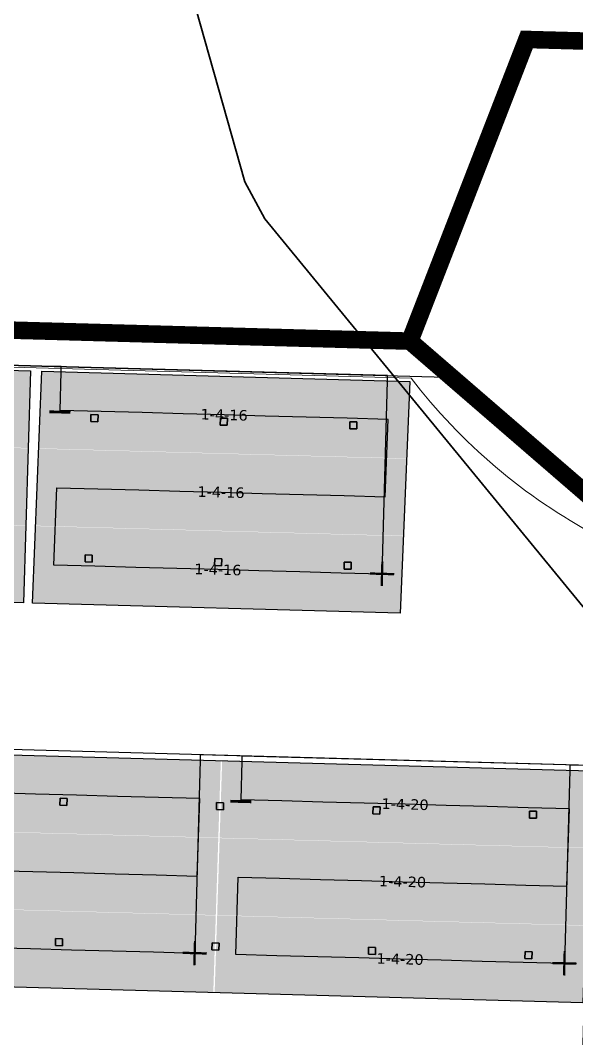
# Model space of a CAD drawing. Header units: metres. Extents: x 1477905 to 1478744, y 4202276 to 4202610.
# Drawn here: x 1478180.32 to 1478196.2, y 4202428.4 to 4202457.46 of the extents above; entities that cross this region are included whole.
import ezdxf

# ---------------------------------------------------------------- set-up
doc = ezdxf.new("R2010")
doc.units = ezdxf.units.M
doc.layers.add('Nouveau Terrain - CN - Courbes', color=22, linetype='Continuous', lineweight=0)
for name, color, linetype in [('PVcase AC Cables (Inverter - Transformer)', 181, 'Continuous'), ('PVcase Device Coloring', 7, 'Continuous'), ('PVcase Polarity Symbols', 7, 'Continuous'), ('PVcase Poles', 7, 'Continuous'), ('PVcase PV Area', 30, 'Continuous'), ('PVcase PV Modules (full frames)', 142, 'Continuous'), ('PVcase PV Modules (optimised)', 142, 'Continuous'), ('PVcase String Cables', 150, 'Continuous'), ('PVcase Stringing Numbers', 7, 'Continuous'), ('PVcase Strings', 92, 'Continuous'), ('PVcase Trenches', 7, 'Continuous')]:
    doc.layers.add(name, color=color, linetype=linetype)
doc.styles.get("Standard").update_dxf_attribs({"font": 'verdana.ttf'})
doc.styles.add('UBS-Style de texte', font='verdana.ttf')

# ---------------------------------------------------------------- blocks, each defined once
blk = doc.blocks.new('3P18@15DEG F FX ID2 PVBlock')
at = {"layer": 'PVcase PV Modules (optimised)', "color": 0}
blk.add_polyline3d([(0, 0, 1.773945735132677), (21.06698842950539, -0.5810537936249747, 1.773945735132684), (20.88445742833418, -7.198992669318526, 7.019385073192552e-15), (-0.182531001171211, -6.617938875693552, 0)], close=True, dxfattribs=at)
blk = doc.blocks.new('3P9@15DEG F FX ID2 PVBlock')
at = {"layer": 'PVcase PV Modules (optimised)', "color": 0}
blk.add_polyline3d([(0, 0, 1.773945735132677), (10.51400162759372, -0.2899892669678521, 1.773945735132681), (10.33147062642251, -6.907928142661405, 3.503197731902218e-15), (-0.182531001171211, -6.617938875693552, 0)], close=True, dxfattribs=at)

msp = doc.modelspace()

# ---------------------------------------------------------------- hatches: boundary and pattern name
at = {"layer": 'PVcase Device Coloring', "true_color": 0x18bf00, "transparency": 33554582}
for points in [[(1478164.234589987, 4202447.904231765), (1478164.169311366, 4202445.704816417), (1478180.545581897, 4202445.253138468), (1478180.610860518, 4202447.452553816)], [(1478180.932008514, 4202447.443696157), (1478180.843051509, 4202445.244933887), (1478191.344932883, 4202444.955278913), (1478191.433889888, 4202447.154041182)], [(1478165.341542984, 4202445.662821876), (1478165.276264363, 4202443.463406527), (1478180.480016715, 4202443.044068091), (1478180.545295336, 4202445.243483439)], [(1478180.842661004, 4202445.235281726), (1478180.753703999, 4202443.036519457), (1478191.255585372, 4202442.746864482), (1478191.344542378, 4202444.945626752)], [(1478148.649154173, 4202443.912340013), (1478148.583875552, 4202441.712924665), (1478180.414451533, 4202440.834997713), (1478180.479730154, 4202443.034413061)], [(1478180.753313494, 4202443.026867295), (1478180.664356489, 4202440.828105025), (1478191.166237862, 4202440.53845005), (1478191.255194867, 4202442.73721232)], [(1478169.434052908, 4202436.787105969), (1478169.362653668, 4202434.587859434), (1478185.971588536, 4202434.129764313), (1478186.042987776, 4202436.329010848)], [(1478186.081966485, 4202436.327935767), (1478186.010567245, 4202434.128689232), (1478196.522825236, 4202433.838748056), (1478196.594224476, 4202436.037994592)], [(1478170.544137785, 4202434.545609698), (1478170.472738544, 4202432.346363163), (1478185.899875866, 4202431.920863491), (1478185.971275107, 4202434.120110026)], [(1478186.010253816, 4202434.119034945), (1478185.938854575, 4202431.91978841), (1478196.451112566, 4202431.629847234), (1478196.522511807, 4202433.829093769)], [(1478154.065970292, 4202432.789219345), (1478153.994571052, 4202430.58997281), (1478185.828163196, 4202429.711962669), (1478185.899562437, 4202431.911209204)], [(1478185.938541146, 4202431.910134124), (1478185.867141905, 4202429.710887589), (1478196.379399896, 4202429.420946413), (1478196.450799137, 4202431.620192948)]]:
    msp.add_hatch(color=92, dxfattribs=at).paths.add_polyline_path(points, flags=0)

# ---------------------------------------------------------------- linework, layer by layer
at = {"layer": 'Nouveau Terrain - CN - Courbes', "linetype": 'Continuous', "lineweight": 35}
msp.add_polyline3d([(1478203.108119583, 4202432.523760058, 80), (1478187.299178634, 4202451.794067293, 80), (1478186.732489743, 4202452.846578029, 80), (1478184.198857431, 4202461.81150428, 80), (1478183.231672267, 4202466.794543876, 80), (1478184.762539703, 4202469.938080021, 80), (1478183.795084494, 4202470.362232351, 80), (1478184.08546053, 4202470.932923677, 80), (1478186.855677707, 4202474.612924905, 80), (1478188.505977233, 4202477.033726948, 80), (1478188.685806015, 4202478.217008417, 80), (1478188.349529321, 4202479.067860218, 80), (1478187.48351455, 4202479.443307981, 80), (1478182.973575548, 4202479.943297681, 80), (1478177.622489443, 4202480.146310759, 80)], dxfattribs=at)
at = {"layer": 'PVcase AC Cables (Inverter - Transformer)'}
for points in [[(1478201.196779384, 4202457.048865434, 78.27055897760276), (1478199.443453461, 4202456.891891065, 78.37379737851522), (1478197.690127538, 4202456.734916696, 78.4753642353592), (1478194.845997951, 4202456.812791032, 78.62514285357737), (1478194.023509712, 4202454.693078699, 78.74334406716599), (1478193.201021473, 4202452.573366364, 78.8699659947256), (1478192.378533235, 4202450.453654031, 78.99673851358546), (1478191.556044996, 4202448.333941698, 79.12622980436407), (1478193.660900123, 4202446.514867227, 79.09238819877842), (1478195.765755251, 4202444.695792756, 79.05725286485688), (1478197.870610378, 4202442.876718285, 79.01718567738308), (1478197.795627553, 4202440.145868633, 79.14611915244849), (1478197.720644729, 4202437.415018981, 79.2), (1478197.645661904, 4202434.684169331, 79.2), (1478197.57067908, 4202431.953319679, 79.2), (1478197.495696255, 4202429.222470027, 79.2), (1478197.420713431, 4202426.491620376, 79.2), (1478197.345730606, 4202423.760770724, 79.2), (1478197.270747781, 4202421.029921073, 79.2), (1478197.195764957, 4202418.299071422, 79.2), (1478197.120782132, 4202415.56822177, 79.2), (1478196.031156471, 4202415.598275003, 79.2095591143286), (1478196.031156471, 4202415.598275003, 82.82135230132319), (1478195.321906073, 4202415.617837013, 82.8334404731007)], [(1478201.196779384, 4202457.048865434, 78.27055897760276), (1478199.443453461, 4202456.891891065, 78.37379737851522), (1478197.690127538, 4202456.734916696, 78.4753642353592), (1478194.845997951, 4202456.812791032, 78.62514285357737), (1478194.023509712, 4202454.693078699, 78.74334406716599), (1478193.201021473, 4202452.573366364, 78.8699659947256), (1478192.378533235, 4202450.453654031, 78.99673851358546), (1478191.556044996, 4202448.333941698, 79.12622980436407), (1478193.660900123, 4202446.514867227, 79.09238819877842), (1478195.765755251, 4202444.695792756, 79.05725286485688), (1478197.870610378, 4202442.876718285, 79.01718567738308), (1478197.797790455, 4202440.224640802, 79.14229309950659), (1478197.724970533, 4202437.572563319, 79.2), (1478197.65215061, 4202434.920485837, 79.2), (1478197.579330687, 4202432.268408354, 79.2), (1478197.506510765, 4202429.616330871, 79.2), (1478197.433690842, 4202426.964253389, 79.2), (1478197.360870919, 4202424.312175907, 79.2), (1478197.288050997, 4202421.660098424, 79.2), (1478198.255823179, 4202421.633406063, 79.2), (1478198.255823179, 4202421.633406063, 82.87656608632109), (1478198.679374619, 4202421.621723986, 82.86298627838066)], [(1478197.690127538, 4202456.734916696, 78.4753642353592), (1478194.845997951, 4202456.812791032, 78.62514285357737), (1478194.010757135, 4202454.660212824, 78.7453364724599), (1478193.175516319, 4202452.507634616, 78.87363813360177), (1478192.340275503, 4202450.355056407, 79.002823784527), (1478191.505034687, 4202448.202478199, 79.1344928772913), (1478188.511932741, 4202448.285031681, 79.30425818947883), (1478185.518830796, 4202448.367585163, 79.4873300496912), (1478182.52572885, 4202448.450138644, 79.67040190989017), (1478179.532626905, 4202448.532692126, 79.85347377007427), (1478176.539524959, 4202448.615245608, 80.03290292501929), (1478173.546423014, 4202448.697799089, 80.15528362742658), (1478170.553321068, 4202448.780352571, 80.17261988926897), (1478167.560219123, 4202448.862906052, 80.17894044579265), (1478164.567117177, 4202448.945459533, 80.18369527991767), (1478161.574015232, 4202449.028013015, 80.19262320381672), (1478158.580913287, 4202449.110566497, 80.2), (1478155.587811341, 4202449.193119979, 80.19999999999999), (1478152.594709396, 4202449.27567346, 80.2), (1478149.60160745, 4202449.358226942, 80.24083528169075), (1478146.608505505, 4202449.440780424, 80.34892747394217)], [(1478197.690127538, 4202456.734916696, 78.4753642353592), (1478194.845997951, 4202456.812791032, 78.62514285357737), (1478194.010757135, 4202454.660212824, 78.7453364724599), (1478193.175516319, 4202452.507634616, 78.87363813360177), (1478192.340275503, 4202450.355056407, 79.002823784527), (1478191.505034687, 4202448.202478199, 79.1344928772913), (1478188.511932741, 4202448.285031681, 79.30425818947883), (1478185.518830796, 4202448.367585163, 79.4873300496912), (1478182.52572885, 4202448.450138644, 79.67040190989017), (1478179.532626905, 4202448.532692126, 79.85347377007427), (1478176.539524959, 4202448.615245608, 80.03290292501929), (1478173.546423014, 4202448.697799089, 80.15528362742658), (1478170.553321068, 4202448.780352571, 80.17261988926897), (1478167.560219123, 4202448.862906052, 80.17894044579265), (1478164.567117177, 4202448.945459533, 80.18369527991767), (1478161.574015232, 4202449.028013015, 80.19262320381672), (1478158.580913287, 4202449.110566497, 80.2), (1478155.587811341, 4202449.193119979, 80.19999999999999), (1478152.594709396, 4202449.27567346, 80.2), (1478149.60160745, 4202449.358226942, 80.24083528169075), (1478146.608505505, 4202449.440780424, 80.34892747394217)], [(1478197.690127538, 4202456.734916697, 78.47536423532087), (1478194.845997951, 4202456.812791033, 78.6251428535516), (1478194.010757135, 4202454.660212824, 78.7453364724599), (1478193.175516319, 4202452.507634616, 78.8736381335699), (1478192.340275503, 4202450.355056409, 79.00282378444892), (1478191.505034687, 4202448.2024782, 79.13449287725155), (1478188.511932741, 4202448.285031682, 79.30425818943101), (1478185.518830796, 4202448.367585164, 79.48733004964338), (1478182.52572885, 4202448.450138645, 79.67040190984237), (1478179.532626905, 4202448.532692127, 79.85347377002645), (1478176.539524959, 4202448.615245609, 80.03290292502005), (1478173.546423014, 4202448.69779909, 80.15528362742735), (1478170.553321068, 4202448.780352572, 80.17261988928833), (1478167.560219123, 4202448.862906054, 80.17894044582918), (1478164.567117177, 4202448.945459534, 80.18369527993595), (1478161.574015232, 4202449.028013016, 80.19262320383352), (1478158.580913287, 4202449.110566498, 80.2), (1478155.587811341, 4202449.193119979, 80.2), (1478152.594709396, 4202449.275673461, 80.2), (1478149.60160745, 4202449.358226943, 80.2408352817059), (1478146.608505505, 4202449.440780425, 80.34892747397004)], [(1478197.690127538, 4202456.734916696, 78.4753642353592), (1478194.845997951, 4202456.812791032, 78.62514285357737), (1478194.010757135, 4202454.660212824, 78.7453364724599), (1478193.175516319, 4202452.507634616, 78.87363813360177), (1478192.340275503, 4202450.355056407, 79.002823784527), (1478191.505034687, 4202448.202478199, 79.1344928772913), (1478188.539489099, 4202448.284271643, 79.30257271606656), (1478185.573943512, 4202448.366065085, 79.48395910288511), (1478182.608397924, 4202448.447858528, 79.66534548967174), (1478179.642852337, 4202448.529651971, 79.8467318764774), (1478176.67730675, 4202448.611445414, 80.02726936070921), (1478173.711761162, 4202448.693238857, 80.14852335026242), (1478170.746215575, 4202448.7750323, 80.1722948715051), (1478167.780669987, 4202448.856825743, 80.17859023812497), (1478164.8151244, 4202448.938619185, 80.18330129627775), (1478161.849578813, 4202449.020412629, 80.1914379215733), (1478158.884033225, 4202449.102206072, 80.20000000000002), (1478155.918487638, 4202449.183999514, 80.2), (1478152.952942051, 4202449.265792958, 80.2), (1478149.987396463, 4202449.3475864, 80.22567129045248), (1478147.021850876, 4202449.429379843, 80.34075183921465)], [(1478197.690127538, 4202456.734916696, 78.4753642353592), (1478194.845997951, 4202456.812791032, 78.62514285357737), (1478194.010757135, 4202454.660212824, 78.7453364724599), (1478193.175516319, 4202452.507634616, 78.87363813360177), (1478192.340275503, 4202450.355056407, 79.002823784527), (1478191.505034687, 4202448.202478199, 79.1344928772913), (1478188.570234703, 4202448.28342364, 79.3006921737475), (1478185.63543472, 4202448.364369081, 79.48019801816572), (1478182.700634737, 4202448.445314522, 79.65970386263318), (1478179.765834754, 4202448.526259962, 79.83920970708726), (1478176.831034771, 4202448.607205403, 80.01871555155076), (1478173.896234788, 4202448.688150845, 80.14098066970473), (1478170.961434804, 4202448.769096285, 80.17193223769601), (1478168.026634821, 4202448.850041726, 80.17819949900722), (1478165.091834838, 4202448.930987166, 80.182861714777), (1478162.157034855, 4202449.011932608, 80.19011546020747), (1478159.222234872, 4202449.092878048, 80.2), (1478156.287434889, 4202449.173823489, 80.2), (1478153.352634905, 4202449.25476893, 80.20000000000002), (1478150.417834922, 4202449.335714371, 80.2087522886042), (1478147.483034939, 4202449.416659812, 80.3241088170237)], [(1478197.690127538, 4202456.734916696, 78.4753642353592), (1478194.845997951, 4202456.812791032, 78.62514285357737), (1478194.023509712, 4202454.693078699, 78.74334406716599), (1478193.201021473, 4202452.573366364, 78.8699659947256), (1478192.378533235, 4202450.453654031, 78.99673851358546), (1478191.556044996, 4202448.333941698, 79.12622980436407), (1478193.660900123, 4202446.514867227, 79.09238819877842), (1478195.765755251, 4202444.695792756, 79.05725286485688), (1478197.870610378, 4202442.876718285, 79.01718567738308)], [(1478197.690127538, 4202456.734916696, 78.4753642353592), (1478194.845997951, 4202456.812791032, 78.62514285357737), (1478194.023509712, 4202454.693078699, 78.74334406716599), (1478193.201021473, 4202452.573366364, 78.8699659947256), (1478192.378533235, 4202450.453654031, 78.99673851358546), (1478191.556044996, 4202448.333941698, 79.12622980436407), (1478193.660900123, 4202446.514867227, 79.09238819877842), (1478195.765755251, 4202444.695792756, 79.05725286485688), (1478197.870610378, 4202442.876718285, 79.01718567738308)], [(1478197.690127538, 4202456.734916696, 78.4753642353592), (1478194.845997951, 4202456.812791032, 78.62514285357737), (1478194.023509712, 4202454.693078699, 78.74334406716599), (1478193.201021473, 4202452.573366364, 78.8699659947256), (1478192.378533235, 4202450.453654031, 78.99673851358546), (1478191.556044996, 4202448.333941698, 79.12622980436407), (1478193.660900123, 4202446.514867227, 79.09238819877842), (1478195.765755251, 4202444.695792756, 79.05725286485688), (1478197.870610378, 4202442.876718285, 79.01718567738308)], [(1478197.690127538, 4202456.734916696, 78.4753642353592), (1478194.845997951, 4202456.812791032, 78.62514285357737), (1478194.023509712, 4202454.693078699, 78.74334406716599), (1478193.201021473, 4202452.573366364, 78.8699659947256), (1478192.378533235, 4202450.453654031, 78.99673851358546), (1478191.556044996, 4202448.333941698, 79.12622980436407), (1478193.660900123, 4202446.514867227, 79.09238819877842), (1478195.765755251, 4202444.695792756, 79.05725286485688), (1478197.870610378, 4202442.876718285, 79.01718567738308)], [(1478197.690127538, 4202456.734916696, 78.4753642353592), (1478194.845997951, 4202456.812791032, 78.62514285357737), (1478194.023509712, 4202454.693078699, 78.74334406716599), (1478193.201021473, 4202452.573366364, 78.8699659947256), (1478192.378533235, 4202450.453654031, 78.99673851358546), (1478191.556044996, 4202448.333941698, 79.12622980436407), (1478193.639632481, 4202446.533247316, 79.09271615701199), (1478195.723219966, 4202444.732552934, 79.05792131888079), (1478197.80680745, 4202442.931858553, 79.01822821342012)], [(1478197.690127538, 4202456.734916696, 78.4753642353592), (1478194.845997951, 4202456.812791032, 78.62514285357737), (1478194.023509712, 4202454.693078699, 78.74334406716599), (1478193.201021473, 4202452.573366364, 78.8699659947256), (1478192.378533235, 4202450.453654031, 78.99673851358546), (1478191.556044996, 4202448.333941698, 79.12622980436407), (1478193.639632481, 4202446.533247316, 79.09271615701199), (1478195.723219966, 4202444.732552934, 79.05792131888079), (1478197.80680745, 4202442.931858553, 79.01822821342012)], [(1478197.690127538, 4202456.734916696, 78.4753642353592), (1478194.845997951, 4202456.812791032, 78.62514285357737), (1478194.023509712, 4202454.693078699, 78.74334406716599), (1478193.201021473, 4202452.573366364, 78.8699659947256), (1478192.378533235, 4202450.453654031, 78.99673851358546), (1478191.556044996, 4202448.333941698, 79.12622980436407), (1478193.639632481, 4202446.533247316, 79.09271615701199), (1478195.723219966, 4202444.732552934, 79.05792131888079), (1478197.80680745, 4202442.931858553, 79.01822821342012)], [(1478197.690127538, 4202456.734916696, 78.4753642353592), (1478194.845997951, 4202456.812791032, 78.62514285357737), (1478194.023509712, 4202454.693078699, 78.74334406716599), (1478193.201021473, 4202452.573366364, 78.8699659947256), (1478192.378533235, 4202450.453654031, 78.99673851358546), (1478191.556044996, 4202448.333941698, 79.12622980436407), (1478193.639632481, 4202446.533247316, 79.09271615701199), (1478195.723219966, 4202444.732552934, 79.05792131888079), (1478197.80680745, 4202442.931858553, 79.01822821342012)], [(1478197.690127538, 4202456.734916696, 78.4753642353592), (1478194.845997951, 4202456.812791032, 78.62514285357737), (1478194.023509712, 4202454.693078699, 78.74334406716599), (1478193.201021473, 4202452.573366364, 78.8699659947256), (1478192.378533235, 4202450.453654031, 78.99673851358546), (1478191.556044996, 4202448.333941698, 79.12622980436407), (1478193.639632481, 4202446.533247316, 79.09271615701199), (1478195.723219966, 4202444.732552934, 79.05792131888079), (1478197.80680745, 4202442.931858553, 79.01822821342012)]]:
    msp.add_polyline3d(points, dxfattribs=at)
at = {"layer": 'PVcase Poles'}
for points in [[(1478182.332507112, 4202446.008537775, 79.4864265424336), (1478182.338021265, 4202446.208461747, 79.4864265424336), (1478182.338021265, 4202446.208461747, 83.12931190265046), (1478182.332507112, 4202446.008537775, 83.07566021575458), (1478182.332507112, 4202446.008537775, 79.4864265424336), (1478182.532431083, 4202446.003023623, 79.4864265424336), (1478182.532431083, 4202446.003023623, 83.06604868483547), (1478182.332507112, 4202446.008537775, 83.07566021575458), (1478182.532431083, 4202446.003023623, 83.06604868483547), (1478182.537945235, 4202446.202947594, 83.11970037173134), (1478182.537945235, 4202446.202947594, 79.4864265424336), (1478182.532431083, 4202446.003023623, 79.4864265424336), (1478182.537945235, 4202446.202947594, 79.4864265424336), (1478182.338021265, 4202446.208461747, 79.4864265424336), (1478182.537945235, 4202446.202947594, 79.4864265424336), (1478182.537945235, 4202446.202947594, 83.11970037173134), (1478182.338021265, 4202446.208461747, 83.12931190265046)], [(1478186.027835403, 4202445.906616016, 79.27394047623126), (1478186.033349556, 4202446.106539988, 79.27394047623126), (1478186.033349556, 4202446.106539988, 82.95165555727202), (1478186.027835403, 4202445.906616016, 82.89800387037614), (1478186.027835403, 4202445.906616016, 79.27394047623126), (1478186.227759374, 4202445.901101864, 79.27394047623126), (1478186.227759374, 4202445.901101864, 82.88839233945703), (1478186.027835403, 4202445.906616016, 82.89800387037614), (1478186.227759374, 4202445.901101864, 82.88839233945703), (1478186.233273526, 4202446.101025836, 82.9420440263529), (1478186.233273526, 4202446.101025836, 79.27394047623126), (1478186.227759374, 4202445.901101864, 79.27394047623126), (1478186.233273526, 4202446.101025836, 79.27394047623126), (1478186.033349556, 4202446.106539988, 79.27394047623126), (1478186.233273526, 4202446.101025836, 79.27394047623126), (1478186.233273526, 4202446.101025836, 82.9420440263529), (1478186.033349556, 4202446.106539988, 82.95165555727202)], [(1478189.723163694, 4202445.804694257, 79.10677958376307), (1478189.728677846, 4202446.004618228, 79.10677958376307), (1478189.728677846, 4202446.004618228, 82.77399921165207), (1478189.723163694, 4202445.804694257, 82.72034752475619), (1478189.723163694, 4202445.804694257, 79.10677958376307), (1478189.923087665, 4202445.799180104, 79.10677958376307), (1478189.923087665, 4202445.799180104, 82.71073599383708), (1478189.723163694, 4202445.804694257, 82.72034752475619), (1478189.923087665, 4202445.799180104, 82.71073599383708), (1478189.928601817, 4202445.999104076, 82.76438768073295), (1478189.928601817, 4202445.999104076, 79.10677958376307), (1478189.923087665, 4202445.799180104, 79.10677958376307), (1478189.928601817, 4202445.999104076, 79.10677958376307), (1478189.728677846, 4202446.004618228, 79.10677958376307), (1478189.928601817, 4202445.999104076, 79.10677958376307), (1478189.928601817, 4202445.999104076, 82.76438768073295), (1478189.728677846, 4202446.004618228, 82.77399921165207)], [(1478182.170350255, 4202442.000484919, 79.60934454544899), (1478182.175864408, 4202442.200408891, 79.60934454544899), (1478182.175864408, 4202442.200408891, 82.0558066277029), (1478182.170350255, 4202442.000484919, 82.00215494080703), (1478182.170350255, 4202442.000484919, 79.60934454544899), (1478182.370274226, 4202441.994970767, 79.60934454544899), (1478182.370274226, 4202441.994970767, 81.99254340988793), (1478182.170350255, 4202442.000484919, 82.00215494080703), (1478182.370274226, 4202441.994970767, 81.99254340988793), (1478182.375788378, 4202442.194894738, 82.04619509678379), (1478182.375788378, 4202442.194894738, 79.60934454544899), (1478182.370274226, 4202441.994970767, 79.60934454544899), (1478182.375788378, 4202442.194894738, 79.60934454544899), (1478182.175864408, 4202442.200408891, 79.60934454544899), (1478182.375788378, 4202442.194894738, 79.60934454544899), (1478182.375788378, 4202442.194894738, 82.04619509678379), (1478182.175864408, 4202442.200408891, 82.0558066277029)], [(1478185.865678546, 4202441.89856316, 79.43333230391264), (1478185.871192699, 4202442.098487131, 79.43333230391264), (1478185.871192699, 4202442.098487131, 81.8781502820735), (1478185.865678546, 4202441.89856316, 81.82449859517763), (1478185.865678546, 4202441.89856316, 79.43333230391264), (1478186.065602517, 4202441.893049007, 79.43333230391264), (1478186.065602517, 4202441.893049007, 81.81488706425851), (1478185.865678546, 4202441.89856316, 81.82449859517763), (1478186.065602517, 4202441.893049007, 81.81488706425851), (1478186.071116669, 4202442.092972979, 81.86853875115438), (1478186.071116669, 4202442.092972979, 79.43333230391264), (1478186.065602517, 4202441.893049007, 79.43333230391264), (1478186.071116669, 4202442.092972979, 79.43333230391264), (1478185.871192699, 4202442.098487131, 79.43333230391264), (1478186.071116669, 4202442.092972979, 79.43333230391264), (1478186.071116669, 4202442.092972979, 81.86853875115438), (1478185.871192699, 4202442.098487131, 81.8781502820735)], [(1478189.561006837, 4202441.7966414, 79.26019231403862), (1478189.566520989, 4202441.996565372, 79.26019231403862), (1478189.566520989, 4202441.996565372, 81.70049393645355), (1478189.561006837, 4202441.7966414, 81.64684224955768), (1478189.561006837, 4202441.7966414, 79.26019231403862), (1478189.760930808, 4202441.791127248, 79.26019231403862), (1478189.760930808, 4202441.791127248, 81.63723071863856), (1478189.561006837, 4202441.7966414, 81.64684224955768), (1478189.760930808, 4202441.791127248, 81.63723071863856), (1478189.76644496, 4202441.991051219, 81.69088240553444), (1478189.76644496, 4202441.991051219, 79.26019231403862), (1478189.760930808, 4202441.791127248, 79.26019231403862), (1478189.76644496, 4202441.991051219, 79.26019231403862), (1478189.566520989, 4202441.996565372, 79.26019231403862), (1478189.76644496, 4202441.991051219, 79.26019231403862), (1478189.76644496, 4202441.991051219, 81.69088240553444), (1478189.566520989, 4202441.996565372, 81.70049393645355)], [(1478181.451644124, 4202435.059114943, 79.79821413358188), (1478181.457158277, 4202435.259038915, 79.79821413358188), (1478181.457158277, 4202435.259038915, 83.13112623839349), (1478181.451644124, 4202435.059114943, 83.0775275109081), (1478181.451644124, 4202435.059114943, 79.79821413358188), (1478181.651568095, 4202435.053600791, 79.79821413358188), (1478181.651568095, 4202435.053600791, 83.0738846465722), (1478181.451644124, 4202435.059114943, 83.0775275109081), (1478181.651568095, 4202435.053600791, 83.0738846465722), (1478181.657082247, 4202435.253524763, 83.12748337405759), (1478181.657082247, 4202435.253524763, 79.79821413358188), (1478181.651568095, 4202435.053600791, 79.79821413358188), (1478181.657082247, 4202435.253524763, 79.79821413358188), (1478181.457158277, 4202435.259038915, 79.79821413358188), (1478181.657082247, 4202435.253524763, 79.79821413358188), (1478181.657082247, 4202435.253524763, 83.12748337405759), (1478181.457158277, 4202435.259038915, 83.13112623839349)], [(1478185.918204398, 4202434.935921644, 79.67921483783692), (1478185.92371855, 4202435.135845616, 79.67921483783692), (1478185.92371855, 4202435.135845616, 83.04973993437972), (1478185.918204398, 4202434.935921644, 82.99614120689434), (1478185.918204398, 4202434.935921644, 79.67921483783692), (1478186.118128369, 4202434.930407492, 79.67921483783692), (1478186.118128369, 4202434.930407492, 82.99249834255842), (1478185.918204398, 4202434.935921644, 82.99614120689434), (1478186.118128369, 4202434.930407492, 82.99249834255842), (1478186.123642521, 4202435.130331463, 83.04609707004381), (1478186.123642521, 4202435.130331463, 79.67921483783692), (1478186.118128369, 4202434.930407492, 79.67921483783692), (1478186.123642521, 4202435.130331463, 79.67921483783692), (1478185.92371855, 4202435.135845616, 79.67921483783692), (1478186.123642521, 4202435.130331463, 79.67921483783692), (1478186.123642521, 4202435.130331463, 83.04609707004381), (1478185.92371855, 4202435.135845616, 83.04973993437972)], [(1478190.384764672, 4202434.812728346, 79.4818945084624), (1478190.390278825, 4202435.012652318, 79.4818945084624), (1478190.390278825, 4202435.012652318, 82.96835363086335), (1478190.384764672, 4202434.812728346, 82.91475490337797), (1478190.384764672, 4202434.812728346, 79.4818945084624), (1478190.584688643, 4202434.807214194, 79.4818945084624), (1478190.584688643, 4202434.807214194, 82.91111203904205), (1478190.384764672, 4202434.812728346, 82.91475490337797), (1478190.584688643, 4202434.807214194, 82.91111203904205), (1478190.590202795, 4202435.007138166, 82.96471076652745), (1478190.590202795, 4202435.007138166, 79.4818945084624), (1478190.584688643, 4202434.807214194, 79.4818945084624), (1478190.590202795, 4202435.007138166, 79.4818945084624), (1478190.390278825, 4202435.012652318, 79.4818945084624), (1478190.590202795, 4202435.007138166, 79.4818945084624), (1478190.590202795, 4202435.007138166, 82.96471076652745), (1478190.390278825, 4202435.012652318, 82.96835363086335)], [(1478194.851324946, 4202434.689535047, 79.2846053692185), (1478194.856839099, 4202434.889459019, 79.2846053692185), (1478194.856839099, 4202434.889459019, 82.88696732684959), (1478194.851324946, 4202434.689535047, 82.83336859936419), (1478194.851324946, 4202434.689535047, 79.2846053692185), (1478195.051248917, 4202434.684020895, 79.2846053692185), (1478195.051248917, 4202434.684020895, 82.82972573502829), (1478194.851324946, 4202434.689535047, 82.83336859936419), (1478195.051248917, 4202434.684020895, 82.82972573502829), (1478195.056763069, 4202434.883944866, 82.88332446251367), (1478195.056763069, 4202434.883944866, 79.2846053692185), (1478195.051248917, 4202434.684020895, 79.2846053692185), (1478195.056763069, 4202434.883944866, 79.2846053692185), (1478194.856839099, 4202434.889459019, 79.2846053692185), (1478195.056763069, 4202434.883944866, 79.2846053692185), (1478195.056763069, 4202434.883944866, 82.88332446251367), (1478194.856839099, 4202434.889459019, 82.88696732684959)], [(1478181.321492751, 4202431.050179335, 79.71548961872504), (1478181.327006903, 4202431.250103307, 79.71548961872504), (1478181.327006903, 4202431.250103307, 82.05656026241127), (1478181.321492751, 4202431.050179335, 82.00296153492587), (1478181.321492751, 4202431.050179335, 79.71548961872504), (1478181.521416722, 4202431.044665183, 79.71548961872504), (1478181.521416722, 4202431.044665183, 81.99931867058997), (1478181.321492751, 4202431.050179335, 82.00296153492587), (1478181.521416722, 4202431.044665183, 81.99931867058997), (1478181.526930874, 4202431.244589155, 82.05291739807535), (1478181.526930874, 4202431.244589155, 79.71548961872504), (1478181.521416722, 4202431.044665183, 79.71548961872504), (1478181.526930874, 4202431.244589155, 79.71548961872504), (1478181.327006903, 4202431.250103307, 79.71548961872504), (1478181.526930874, 4202431.244589155, 79.71548961872504), (1478181.526930874, 4202431.244589155, 82.05291739807535), (1478181.327006903, 4202431.250103307, 82.05656026241127)], [(1478185.788053025, 4202430.926986037, 79.64421375250879), (1478185.793567177, 4202431.126910008, 79.64421375250879), (1478185.793567177, 4202431.126910008, 81.97517395864745), (1478185.788053025, 4202430.926986037, 81.92157523116207), (1478185.788053025, 4202430.926986037, 79.64421375250879), (1478185.987976996, 4202430.921471884, 79.64421375250879), (1478185.987976996, 4202430.921471884, 81.91793236682616), (1478185.788053025, 4202430.926986037, 81.92157523116207), (1478185.987976996, 4202430.921471884, 81.91793236682616), (1478185.993491148, 4202431.121395856, 81.97153109431154), (1478185.993491148, 4202431.121395856, 79.64421375250879), (1478185.987976996, 4202430.921471884, 79.64421375250879), (1478185.993491148, 4202431.121395856, 79.64421375250879), (1478185.793567177, 4202431.126910008, 79.64421375250879), (1478185.993491148, 4202431.121395856, 79.64421375250879), (1478185.993491148, 4202431.121395856, 81.97153109431154), (1478185.793567177, 4202431.126910008, 81.97517395864745)], [(1478190.254613299, 4202430.803792738, 79.54979213171576), (1478190.260127451, 4202431.00371671, 79.54979213171576), (1478190.260127451, 4202431.00371671, 81.89378765488364), (1478190.254613299, 4202430.803792738, 81.84018892739826), (1478190.254613299, 4202430.803792738, 79.54979213171576), (1478190.454537269, 4202430.798278586, 79.54979213171576), (1478190.454537269, 4202430.798278586, 81.83654606306236), (1478190.254613299, 4202430.803792738, 81.84018892739826), (1478190.454537269, 4202430.798278586, 81.83654606306236), (1478190.460051422, 4202430.998202558, 81.89014479054774), (1478190.460051422, 4202430.998202558, 79.54979213171576), (1478190.454537269, 4202430.798278586, 79.54979213171576), (1478190.460051422, 4202430.998202558, 79.54979213171576), (1478190.260127451, 4202431.00371671, 79.54979213171576), (1478190.460051422, 4202430.998202558, 79.54979213171576), (1478190.460051422, 4202430.998202558, 81.89014479054774), (1478190.260127451, 4202431.00371671, 81.89378765488364)], [(1478194.721173573, 4202430.68059944, 79.44016456235298), (1478194.726687725, 4202430.880523412, 79.44016456235298), (1478194.726687725, 4202430.880523412, 81.8124013511148), (1478194.721173573, 4202430.68059944, 81.7588026236294), (1478194.721173573, 4202430.68059944, 79.44016456235298), (1478194.921097544, 4202430.675085288, 79.44016456235298), (1478194.921097544, 4202430.675085288, 81.7551597592935), (1478194.721173573, 4202430.68059944, 81.7588026236294), (1478194.921097544, 4202430.675085288, 81.7551597592935), (1478194.926611696, 4202430.875009259, 81.80875848677888), (1478194.926611696, 4202430.875009259, 79.44016456235298), (1478194.921097544, 4202430.675085288, 79.44016456235298), (1478194.926611696, 4202430.875009259, 79.44016456235298), (1478194.726687725, 4202430.880523412, 79.44016456235298), (1478194.926611696, 4202430.875009259, 79.44016456235298), (1478194.926611696, 4202430.875009259, 81.80875848677888), (1478194.726687725, 4202430.880523412, 81.8124013511148)]]:
    msp.add_polyline3d(points, dxfattribs=at)
at = {"layer": 'PVcase PV Area', "color": 92, "lineweight": 0, "ltscale": 0.3}
msp.add_lwpolyline([(1478081.195897831, 4202309.408074516, -0.05134033259658074), (1478078.780944264, 4202309.865308243), (1478063.362561366, 4202314.461482239, 0.05805379121474256), (1478060.627146449, 4202314.941552777, 0.01764863790454796), (1478045.521908471, 4202315.280897629), (1477980.304835158, 4202315.382556441), (1477969.227141967, 4202315.399824084, -0.5981483022966041), (1477963.409771807, 4202326.276816209), (1477966.523975583, 4202330.958387922), (1477988.681383842, 4202364.267542757), (1478000.256834568, 4202382.239012351), (1478010.317299969, 4202397.723511036), (1478024.479096755, 4202416.97208983), (1478037.541256056, 4202436.830169353), (1478046.880113991, 4202449.340671219), (1478048.925549185, 4202451.178073373), (1478191.473299444, 4202447.246428729, 0.1064139140517762), (1478196.779234951, 4202442.745830558), (1478193.703769114, 4202331.24014277), (1478155.058289575, 4202322.182856176, 0.2166355322477609), (1478133.90654308, 4202308.191252904, -0.2264994037307809), (1478128.45885733, 4202305.403806316), (1478120.587080255, 4202306.0704303)], format="xyb", close=True, dxfattribs=at)
at = {"layer": 'PVcase String Cables'}
for points in [[(1478138.653821305, 4202448.759838288, 83.82673073883487), (1478159.295829397, 4202448.190505991, 83.70193516527658), (1478159.548967318, 4202448.183524132, 83.7019741596118), (1478180.615310567, 4202447.602488143, 83.5370369027405), (1478180.938072721, 4202447.593585961, 83.51932964598879), (1478191.439954094, 4202447.30393099, 83.01444192864155), (1478191.439954094, 4202447.30393099, 79.17622064922102), (1478192.475038385, 4202447.275382076, 79.12359920397977), (1478194.206053175, 4202445.779390845, 79.09433092432224), (1478195.937067966, 4202444.283399614, 79.06366575614145), (1478197.668082756, 4202442.787408382, 79.03267153880886), (1478197.607456553, 4202440.579422143, 79.1365229594389), (1478197.54683035, 4202438.371435906, 79.2), (1478197.486204148, 4202436.163449667, 79.2), (1478196.599091766, 4202436.187917334, 79.20307221503752), (1478196.599091766, 4202436.187917334, 83.17643122438344), (1478175.535597077, 4202436.768874804, 83.5602343910323), (1478175.257362725, 4202436.776548855, 83.56511590034232), (1478168.826962269, 4202436.953907325, 83.5817736111649), (1478168.822826655, 4202436.803964351, 83.58177334165997), (1478168.792493592, 4202435.704193067, 83.28697746077454)], [(1478138.653821305, 4202448.759838288, 83.82673073883487), (1478159.295829397, 4202448.190505991, 83.70193516527658), (1478159.548967318, 4202448.183524132, 83.7019741596118), (1478180.615310567, 4202447.602488143, 83.5370369027405), (1478180.938072721, 4202447.593585961, 83.51932964598879), (1478191.439954094, 4202447.30393099, 83.01444192864155), (1478191.439954094, 4202447.30393099, 79.17622064922102), (1478192.475038385, 4202447.275382076, 79.12359920397977), (1478194.206053175, 4202445.779390845, 79.09433092432224), (1478195.937067966, 4202444.283399614, 79.06366575614145), (1478197.668082756, 4202442.787408382, 79.03267153880886), (1478197.607456553, 4202440.579422143, 79.1365229594389), (1478197.546830351, 4202438.371435906, 79.2), (1478197.486204148, 4202436.163449667, 79.2), (1478196.599091766, 4202436.187917334, 79.20307221503752), (1478196.599091766, 4202436.187917334, 83.17643122438344), (1478175.535597077, 4202436.768874807, 83.56023439103394), (1478175.257362725, 4202436.776548858, 83.56511590034252), (1478169.997979583, 4202436.921609209, 83.57874013480135), (1478169.993843969, 4202436.771666234, 83.57873986529633), (1478169.902578469, 4202433.462696796, 82.69176402398313)], [(1478138.653821305, 4202448.759838288, 83.82673073883487), (1478159.295829397, 4202448.190505991, 83.70193516527658), (1478159.548967318, 4202448.183524132, 83.7019741596118), (1478180.615310567, 4202447.602488143, 83.5370369027405), (1478180.938072721, 4202447.593585961, 83.51932964598879), (1478191.439954094, 4202447.30393099, 83.01444192864155), (1478191.439954094, 4202447.30393099, 79.17622064922102), (1478192.475038385, 4202447.275382076, 79.12359920397977), (1478194.206053175, 4202445.779390845, 79.09433092432224), (1478195.937067966, 4202444.283399614, 79.06366575614145), (1478197.668082756, 4202442.787408382, 79.03267153880886), (1478197.607456553, 4202440.579422144, 79.13652295939514), (1478197.546830351, 4202438.371435908, 79.2), (1478197.486204148, 4202436.16344967, 79.2), (1478196.599091767, 4202436.187917368, 79.20307221502667), (1478196.599091767, 4202436.187917368, 83.17643122438628), (1478196.004742607, 4202436.204310279, 83.18726100802093), (1478196.000606993, 4202436.054367302, 83.18724767594956), (1478195.848409054, 4202430.536199709, 81.70785149056955)], [(1478138.653821305, 4202448.759838288, 83.82673073883487), (1478159.295829397, 4202448.190505991, 83.70193516527658), (1478159.548967318, 4202448.183524132, 83.7019741596118), (1478180.615310567, 4202447.602488143, 83.5370369027405), (1478180.938072721, 4202447.593585961, 83.51932964598879), (1478191.439954094, 4202447.30393099, 83.01444192864155), (1478191.439954094, 4202447.30393099, 79.17622064922102), (1478192.475038385, 4202447.275382076, 79.12359920397977), (1478194.206053175, 4202445.779390845, 79.09433092432224), (1478195.937067966, 4202444.283399614, 79.06366575614145), (1478197.668082756, 4202442.787408382, 79.03267153880886), (1478197.607456553, 4202440.579422143, 79.1365229594389), (1478197.546830351, 4202438.371435906, 79.2), (1478197.486204148, 4202436.163449667, 79.2), (1478196.599091766, 4202436.187917337, 79.20307221503977), (1478196.599091766, 4202436.187917337, 83.17643122438508), (1478186.647426004, 4202436.462396728, 83.35776299719032), (1478186.64329039, 4202436.312453755, 83.35774966511747), (1478186.612957327, 4202435.212682471, 83.0629058758373)], [(1478138.653821305, 4202448.759838288, 83.82673073883487), (1478159.295829397, 4202448.190505991, 83.70193516527658), (1478159.548967318, 4202448.183524132, 83.7019741596118), (1478180.615310567, 4202447.602488143, 83.5370369027405), (1478180.938072721, 4202447.593585961, 83.51932964598879), (1478191.439954094, 4202447.30393099, 83.01444192864155), (1478191.439954094, 4202447.30393099, 79.17622064922102), (1478192.475038385, 4202447.275382076, 79.12359920397977), (1478194.206053175, 4202445.779390845, 79.09433092432224), (1478195.937067966, 4202444.283399614, 79.06366575614145), (1478197.668082756, 4202442.787408382, 79.03267153880886), (1478197.607456553, 4202440.579422144, 79.13652295939514), (1478197.546830351, 4202438.371435906, 79.2), (1478197.486204148, 4202436.163449668, 79.2), (1478196.599091766, 4202436.187917335, 79.20307221503826), (1478196.599091766, 4202436.187917335, 83.17643122438398), (1478175.535597077, 4202436.768874809, 83.56023439103082), (1478175.257362725, 4202436.77654886, 83.56511590034266), (1478171.170529741, 4202436.889268815, 83.57570268766406), (1478171.166394127, 4202436.73932584, 83.57570241815904), (1478171.075128627, 4202433.430356401, 82.68872657659692)], [(1478138.653821305, 4202448.759838288, 83.82673073883487), (1478159.295829397, 4202448.190505991, 83.70193516527658), (1478159.548967318, 4202448.183524132, 83.7019741596118), (1478180.615310567, 4202447.602488143, 83.5370369027405), (1478180.938072721, 4202447.593585961, 83.51932964598879), (1478191.439954094, 4202447.30393099, 83.01444192864155), (1478191.439954094, 4202447.30393099, 79.17622064922102), (1478192.475038385, 4202447.275382076, 79.12359920397977), (1478194.206053175, 4202445.779390845, 79.09433092432224), (1478195.937067966, 4202444.283399614, 79.06366575614145), (1478197.668082756, 4202442.787408382, 79.03267153880886), (1478197.607456553, 4202440.579422143, 79.1365229594389), (1478197.546830351, 4202438.371435906, 79.2), (1478197.486204148, 4202436.163449667, 79.2), (1478196.599091766, 4202436.187917334, 79.20307221503752), (1478196.599091766, 4202436.187917334, 83.17643122438344), (1478175.535597077, 4202436.768874806, 83.5602343910334), (1478175.257362725, 4202436.776548857, 83.56511590034245), (1478169.999512427, 4202436.921566931, 83.57873616402762), (1478169.995376813, 4202436.771623957, 83.57873589452267), (1478169.96504375, 4202435.671852672, 83.28394001363785)], [(1478138.653821305, 4202448.759838288, 83.82673073883487), (1478159.295829397, 4202448.190505991, 83.70193516527658), (1478159.548967318, 4202448.183524132, 83.7019741596118), (1478180.615310567, 4202447.602488143, 83.5370369027405), (1478180.938072721, 4202447.593585961, 83.51932964598879), (1478191.439954094, 4202447.30393099, 83.01444192864155), (1478191.439954094, 4202447.30393099, 79.17622064922102), (1478192.475038385, 4202447.275382076, 79.12359920397977), (1478194.206053175, 4202445.779390845, 79.09433092432224), (1478195.937067966, 4202444.283399614, 79.06366575614145), (1478197.668082756, 4202442.787408382, 79.03267153880886), (1478197.607456553, 4202440.579422143, 79.13652295945224), (1478197.54683035, 4202438.371435906, 79.2), (1478197.486204147, 4202436.163449667, 79.2), (1478196.599091766, 4202436.187917336, 79.20307221503901), (1478196.599091766, 4202436.187917336, 83.17643122438453), (1478185.453505907, 4202436.495326531, 83.37951771171456), (1478185.449370293, 4202436.345383559, 83.37950437964224), (1478185.297172354, 4202430.827215966, 81.90010819422032)], [(1478138.653821305, 4202448.759838288, 83.82673073883487), (1478159.295829397, 4202448.190505991, 83.70193516527658), (1478159.548967318, 4202448.183524132, 83.7019741596118), (1478180.615310567, 4202447.602488143, 83.5370369027405), (1478180.938072721, 4202447.593585961, 83.51932964598879), (1478191.439954094, 4202447.30393099, 83.01444192864155), (1478191.439954094, 4202447.30393099, 79.17622064922102), (1478192.475038385, 4202447.275382076, 79.12359920397977), (1478194.206053175, 4202445.779390845, 79.09433092432224), (1478195.937067966, 4202444.283399614, 79.06366575614145), (1478197.668082756, 4202442.787408382, 79.03267153880886), (1478197.607456553, 4202440.579422143, 79.1365229594389), (1478197.546830351, 4202438.371435906, 79.2), (1478197.486204148, 4202436.163449667, 79.2), (1478196.599091766, 4202436.187917333, 79.20307221503674), (1478196.599091766, 4202436.187917333, 83.17643122438288), (1478175.535597076, 4202436.768874789, 83.56023439103141), (1478175.257362725, 4202436.776548839, 83.56511590034236), (1478154.753294686, 4202437.342076609, 83.6182309183541), (1478154.749159073, 4202437.192133641, 83.61823064884896), (1478154.596961134, 4202431.673966048, 82.13907484685724)], [(1478190.644585281, 4202441.653445786, 81.56421348875449), (1478190.79678322, 4202447.171613379, 83.04507142443575), (1478190.800918835, 4202447.321556378, 83.04516414327537), (1478180.938072721, 4202447.593585961, 83.51932964598879), (1478180.615310567, 4202447.602488142, 83.53703690274028), (1478159.548967318, 4202448.183524132, 83.7019741596118), (1478159.295829397, 4202448.190505991, 83.70193516527658), (1478138.653821305, 4202448.759838288, 83.82673073883487)], [(1478181.453661095, 4202446.328700421, 83.19765730641038), (1478181.483994158, 4202447.428471706, 83.49279242265482), (1478181.488129772, 4202447.578414702, 83.49288514148888), (1478180.938072721, 4202447.593585961, 83.51932964598879), (1478180.615310567, 4202447.602488142, 83.53703690274028), (1478159.548967318, 4202448.183524132, 83.7019741596118), (1478159.295829397, 4202448.190505991, 83.70193516527658), (1478138.653821305, 4202448.759838288, 83.82673073883487)]]:
    msp.add_polyline3d(points, dxfattribs=at)
at = {"layer": 'PVcase Strings'}
for points in [[(1478190.644585281, 4202441.653445786), (1478189.47338288, 4202441.685749007), (1478188.30218048, 4202441.718052229), (1478187.130978079, 4202441.75035545), (1478185.959775678, 4202441.782658672), (1478184.788573277, 4202441.814961894), (1478183.617370876, 4202441.847265116), (1478182.446168476, 4202441.879568337), (1478181.274966075, 4202441.911871559), (1478181.364313585, 4202444.120285991), (1478182.535515986, 4202444.087982769), (1478183.706718387, 4202444.055679548), (1478184.877920787, 4202444.023376326), (1478186.049123188, 4202443.991073104), (1478187.220325589, 4202443.958769882), (1478188.39152799, 4202443.926466661), (1478189.562730391, 4202443.894163439), (1478190.733932791, 4202443.861860218), (1478190.823280302, 4202446.070274648), (1478189.652077901, 4202446.10257787), (1478188.4808755, 4202446.134881091), (1478187.309673099, 4202446.167184313), (1478186.138470699, 4202446.199487534), (1478184.967268298, 4202446.231790757), (1478183.796065897, 4202446.264093978), (1478182.624863496, 4202446.2963972), (1478181.453661095, 4202446.328700421)], [(1478179.507086858, 4202433.197792486), (1478180.679446491, 4202433.165457346), (1478181.851806124, 4202433.133122207), (1478183.024165758, 4202433.100787067), (1478184.196525391, 4202433.068451927), (1478185.368885024, 4202433.036116787), (1478185.440597694, 4202435.24501761), (1478184.268238061, 4202435.277352749), (1478183.095878427, 4202435.309687889), (1478181.923518794, 4202435.342023029), (1478180.751159161, 4202435.374358169), (1478179.578799527, 4202435.406693309)], [(1478195.848409054, 4202430.536199709), (1478194.676049421, 4202430.568534849), (1478193.503689788, 4202430.600869989), (1478192.331330154, 4202430.633205128), (1478191.158970521, 4202430.665540268), (1478189.986610888, 4202430.697875408), (1478188.814251254, 4202430.730210547), (1478187.641891621, 4202430.762545687), (1478186.469531988, 4202430.794880827), (1478186.541244658, 4202433.003781648), (1478187.713604291, 4202432.971446509), (1478188.885963924, 4202432.939111369), (1478190.058323558, 4202432.906776229), (1478191.230683191, 4202432.874441089), (1478192.403042824, 4202432.842105949), (1478193.575402458, 4202432.80977081), (1478194.747762091, 4202432.777435671), (1478195.920121724, 4202432.745100531), (1478195.991834394, 4202434.954001353), (1478194.819474761, 4202434.986336493), (1478193.647115127, 4202435.018671633), (1478192.474755494, 4202435.051006772), (1478191.302395861, 4202435.083341911), (1478190.130036227, 4202435.115677051), (1478188.957676594, 4202435.148012191), (1478187.785316961, 4202435.180347331), (1478186.612957327, 4202435.212682471)], [(1478185.297172354, 4202430.827215966), (1478184.124812721, 4202430.859551106), (1478182.952453088, 4202430.891886245), (1478181.780093455, 4202430.924221385), (1478180.607733821, 4202430.956556525), (1478179.435374188, 4202430.988891665)]]:
    msp.add_lwpolyline(points, dxfattribs=at)
at = {"layer": 'PVcase Trenches', "color": 1, "linetype": 'Continuous', "const_width": 0.5}
for points in [[(1477988.495744865, 4202326.467503072), (1477989.258575812, 4202354.125098406), (1477998.564432485, 4202371.36311811), (1478037.449800366, 4202431.150890291), (1478047.416647718, 4202440.582698547), (1478047.738936396, 4202452.267764379), (1478191.437311999, 4202448.304384104), (1478194.778269839, 4202456.914682955), (1478198.545805372, 4202456.811525093)], [(1478194.958794975, 4202340.47270462), (1478194.958794975, 4202340.472704619), (1478197.769346567, 4202442.832063333), (1478191.437312, 4202448.304384103)]]:
    msp.add_lwpolyline(points, dxfattribs=at)

# ---------------------------------------------------------------- block references
at = {"layer": 'PVcase PV Modules (full frames)', "extrusion": (0.007823229261310294, -0.0002157744119855188, 0.9999693747937124), "rotation": 4.835988911354422e-05}
msp.add_blockref('3P18@15DEG F FX ID2 PVBlock', (1478113.655166009, 4202450.449031224, 10739.12571323931), dxfattribs=at)
at = {"layer": 'PVcase PV Modules (full frames)', "extrusion": (0.0479840070797448, -0.001323458710783939, 0.9988472273183782), "rotation": 271.5798884593579}
msp.add_blockref('3P9@15DEG F FX ID2 PVBlock', (4241604.474977894, -1360180.530390842, 65448.9277357782), dxfattribs=at)
at = {"layer": 'PVcase PV Modules (full frames)', "extrusion": (0.01820437796092425, -0.0005020994296443092, 0.9998341605082408), "rotation": 271.5798884593579}
msp.add_blockref('3P18@15DEG F FX ID2 PVBlock', (4241593.505431375, -1361521.878380696, 24880.99745557175), dxfattribs=at)

# ---------------------------------------------------------------- texts
at = {"layer": 'PVcase Polarity Symbols', "color": 7, "char_height": 0.7000000000000001, "attachment_point": 5, "rotation": 358.42011154064215}
for insert in [(1478181.453661095, 4202446.328700421), (1478186.612957327, 4202435.212682471)]:
    msp.add_mtext('−', dxfattribs=dict(at, insert=insert))
at = {"layer": 'PVcase Polarity Symbols', "color": 1, "char_height": 0.7000000000000001, "attachment_point": 5, "rotation": 358.42011154064215}
for insert in [(1478190.644585281, 4202441.653445786), (1478185.297172354, 4202430.827215966), (1478195.848409054, 4202430.536199709)]:
    msp.add_mtext('＋', dxfattribs=dict(at, insert=insert))
at = {"layer": 'PVcase Stringing Numbers', "color": 18, "true_color": 0x000000, "char_height": 0.3, "attachment_point": 5, "rotation": 358.42011154064215, "style": 'UBS-Style de texte', "bg_fill": 1, "box_fill_scale": 1.5, "bg_fill_color": 7, "bg_fill_true_color": 16777215, "bg_fill_transparency": 0}
for s, insert in [('1-4-16', (1478186.138470699, 4202446.199487535)), ('1-4-16', (1478186.049123188, 4202443.991073104)), ('1-4-16', (1478185.959775678, 4202441.782658672)), ('1-4-20', (1478191.302395861, 4202435.083341911)), ('1-4-20', (1478191.230683191, 4202432.874441089)), ('1-4-20', (1478191.158970521, 4202430.665540269))]:
    msp.add_mtext(s, dxfattribs=dict(at, insert=insert))

doc.saveas('drawing.dxf')
